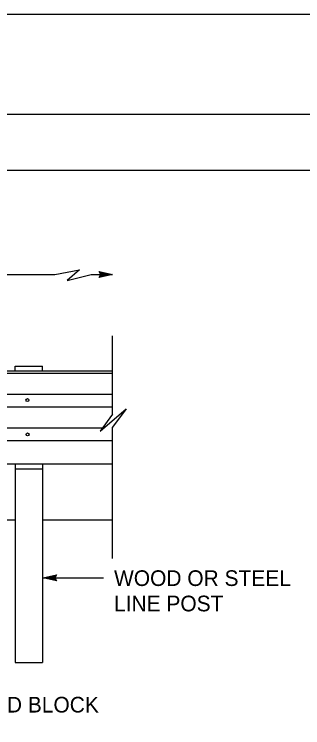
# Model space of a CAD drawing. Extents: x -894 to 866, y -476 to 714.
# Drawn here: x 146.8 to 275.8, y 394.9 to 713.6 of the extents above; entities that cross this region are included whole.
import ezdxf

# ---------------------------------------------------------------- set-up
doc = ezdxf.new("R2010")
doc.units = 0
for name, color, linetype in [('10 Sheet Format', 7, 'Continuous'), ('56 Stage 3 Anno', 7, 'Continuous'), ('57 Undefined', 7, 'Continuous'), ('60 Nongeo Data', 7, 'Continuous')]:
    doc.layers.add(name, color=color, linetype=linetype)

msp = doc.modelspace()

# ---------------------------------------------------------------- linework, layer by layer
at = {"layer": '10 Sheet Format'}
msp.add_line((-813.45, 643.96), (811.55, 643.96), dxfattribs=at)
for points in [[(-894.04, 713.56), (865.96, 713.56), (865.96, -476.44), (-894.04, -476.44)], [(-863.43, 668.96), (836.57, 668.96), (836.57, -431.04), (-863.43, -431.04)], [(-863.43, 668.96), (836.57, 668.96), (836.57, -431.04), (-863.43, -431.04)]]:
    msp.add_lwpolyline(points, close=True, dxfattribs=at)
at = {"layer": '56 Stage 3 Anno'}
for p, q in [((164.98, 597.29), (175.98, 599.41)), ((175.98, 599.41), (170.48, 594.6)), ((-2.83, 597.29), (164.98, 597.29)), ((170.48, 594.6), (181.21, 597.29)), ((181.21, 597.29), (190.77, 597.29)), ((185.57, 597.29), (184.77, 598.63)), ((184.77, 598.63), (184.77, 598.63)), ((184.77, 598.63), (190.77, 597.29)), ((190.77, 597.29), (184.77, 595.96)), ((184.77, 595.96), (185.57, 597.29)), ((184.99, 598.27), (189.39, 597.29)), ((189.38, 597.29), (185.01, 596.32)), ((188.01, 597.29), (185.18, 596.67)), ((185.22, 597.91), (188.01, 597.29)), ((185.4, 597.57), (186.63, 597.29)), ((186.63, 597.29), (185.42, 597.02)), ((190.77, 597.29), (190.77, 597.29)), ((184.77, 595.96), (184.77, 595.96)), ((190.77, 534.97), (190.77, 569.91)), ((185.22, 527.28), (196.9, 537.3)), ((196.9, 537.3), (190.77, 529.13)), ((190.77, 534.97), (185.22, 527.28)), ((190.77, 470.48), (190.77, 529.13)), ((159.69, 461.81), (165.69, 463.14)), ((161.08, 461.81), (165.45, 462.78)), ((162.45, 461.81), (165.27, 462.43)), ((165.69, 463.14), (164.89, 461.81)), ((165.69, 463.14), (165.69, 463.14)), ((159.69, 461.81), (186.65, 461.81)), ((165.69, 460.47), (159.69, 461.81)), ((159.69, 461.81), (159.69, 461.81)), ((165.47, 460.83), (161.07, 461.81)), ((165.24, 461.19), (162.45, 461.81)), ((163.83, 461.81), (165.04, 462.07)), ((165.06, 461.53), (163.83, 461.81)), ((164.89, 461.81), (165.69, 460.47)), ((165.69, 460.47), (165.69, 460.47))]:
    msp.add_line(p, q, dxfattribs=at)
at = {"layer": '60 Nongeo Data'}
for p, q in [((147.21, 556.44), (159.46, 556.44)), ((147.21, 554.36), (147.21, 556.44)), ((159.46, 554.36), (159.46, 556.44)), ((-700.02, 554.36), (190.77, 554.36)), ((-609.22, 553.25), (190.77, 553.25)), ((-609.22, 543.84), (190.77, 543.84)), ((-609.22, 538.22), (190.77, 538.22)), ((-609.22, 528.81), (187, 528.81)), ((-609.22, 523.19), (190.77, 523.19)), ((-668.9, 512.69), (190.77, 512.69)), ((-609.22, 512.69), (190.77, 512.69)), ((147.21, 512.69), (147.21, 489.92)), ((147.21, 510.53), (159.46, 510.53)), ((159.46, 512.69), (159.46, 489.92)), ((3.3, 487.69), (147.21, 487.69)), ((147.21, 489.92), (147.21, 424)), ((159.46, 489.92), (159.46, 424)), ((159.46, 487.69), (190.77, 487.69)), ((147.21, 424), (159.46, 424))]:
    msp.add_line(p, q, dxfattribs=at)
for centre in [(152.71, 541.19), (152.78, 525.89)]:
    msp.add_circle(centre, 0.668, dxfattribs=at)

# ---------------------------------------------------------------- texts
at = {"layer": '57 Undefined'}
for s, p in [('WOOD OR STEEL', (191.42, 458.18)), ('LINE POST', (191.42, 446.85)), ('WITH 6" x 8" x 1\'-10" WOOD BLOCK', (30.35, 401.66))]:
    msp.add_text(s, height=7, dxfattribs=at).set_placement(p)

doc.saveas('drawing.dxf')
